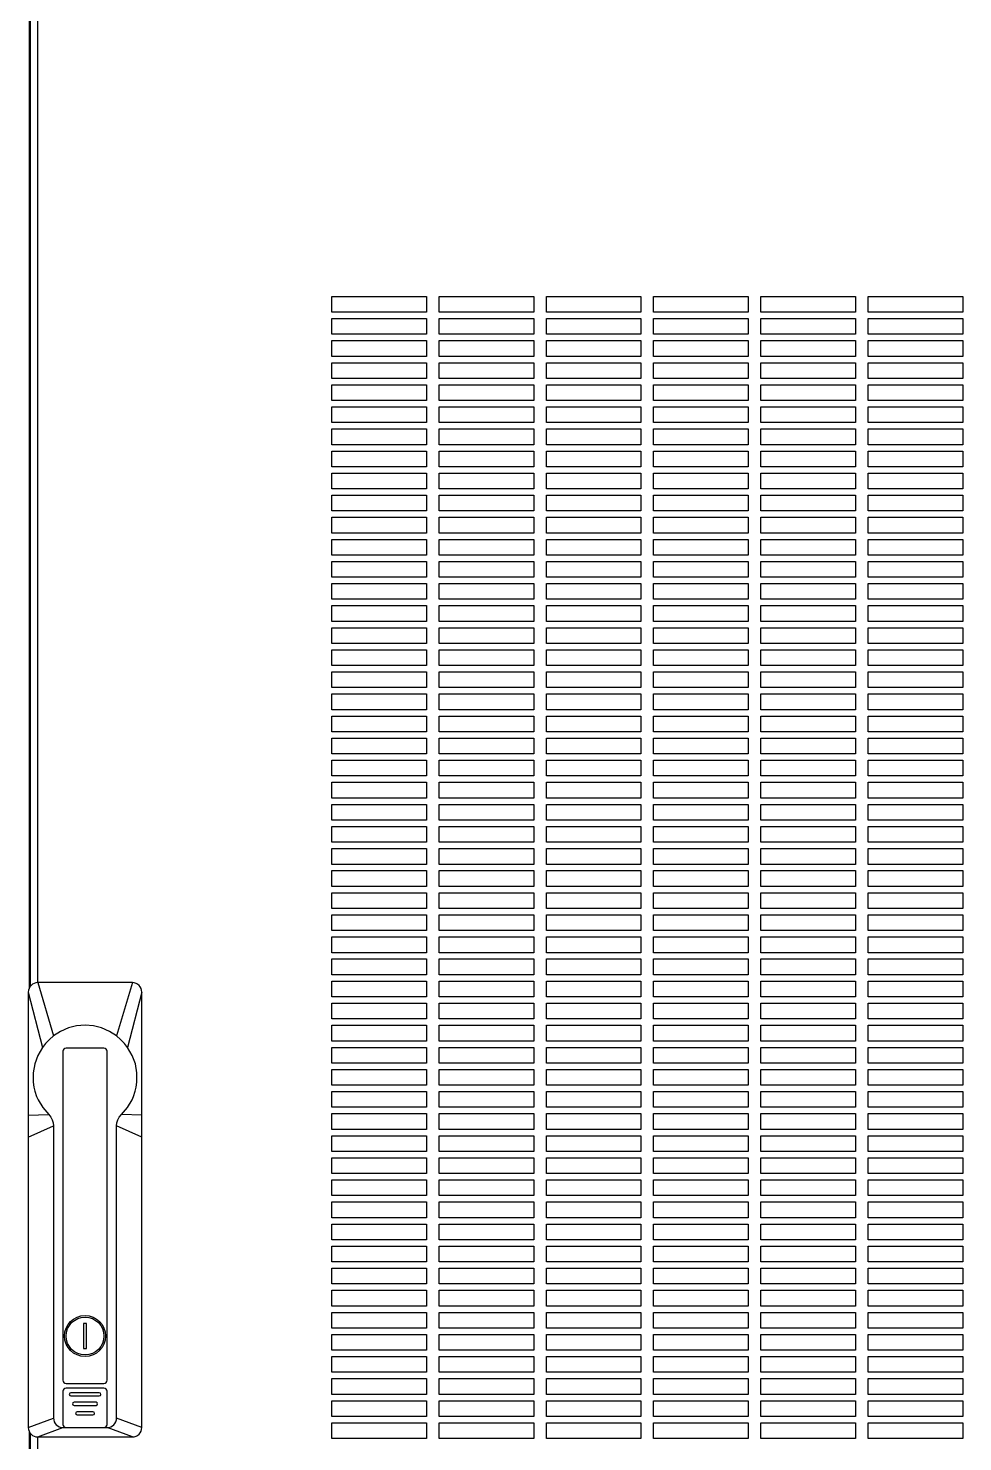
# Model space of a CAD drawing. Header units: millimetres. Extents: x -1 to 60, y -17 to 202.
# Drawn here: x -0.38 to 29.25, y 92.05 to 136.85 of the extents above; entities that cross this region are included whole.
import ezdxf

# ---------------------------------------------------------------- set-up
doc = ezdxf.new("R2010")
doc.units = ezdxf.units.MM
for name, color, linetype in [('4204-01668-MS828MB02_0', 7, 'Continuous'), ('4212-47911-DOOR-PLATE_0', 7, 'Continuous'), ('4212-94039_0', 7, 'Continuous')]:
    doc.layers.add(name, color=color, linetype=linetype)

msp = doc.modelspace()

# ---------------------------------------------------------------- linework, layer by layer
at = {"layer": '4204-01668-MS828MB02_0', "color": 7, "linetype": 'Continuous'}
for p, q in [((-0.375, 106.3), (-0.375, 92.5)), ((-0.375, 106.3), (0.075, 104.549)), ((-0.075, 106.6), (0.425, 104.912)), ((2.925, 106.6), (-0.075, 106.6)), ((2.925, 106.6), (2.425, 104.912)), ((3.225, 106.3), (2.775, 104.549)), ((3.225, 92.5), (3.225, 106.3)), ((0.725, 104.425), (0.725, 94)), ((2.025, 104.525), (0.825, 104.525)), ((2.125, 94), (2.125, 104.425)), ((-0.375, 102.4), (0.274, 102.418)), ((3.225, 102.4), (2.576, 102.418)), ((-0.375, 101.7), (0.425, 102.06)), ((0.425, 102.06), (0.425, 92.8)), ((2.425, 92.8), (2.425, 102.06)), ((3.225, 101.7), (2.425, 102.06)), ((1.375, 95.8), (1.375, 95)), ((1.475, 95.8), (1.375, 95.8)), ((1.475, 95), (1.475, 95.8)), ((1.375, 95), (1.475, 95)), ((0.725, 93.65), (0.725, 92.6)), ((0.825, 93.9), (2.025, 93.9)), ((2.025, 93.75), (0.825, 93.75)), ((2.125, 92.6), (2.125, 93.65)), ((1.875, 93.6), (0.975, 93.6)), ((0.975, 93.5), (1.875, 93.5)), ((1.775, 93.3), (1.075, 93.3)), ((1.075, 93.2), (1.775, 93.2)), ((-0.375, 92.5), (0.425, 92.8)), ((1.675, 93), (1.175, 93)), ((1.175, 92.9), (1.675, 92.9)), ((3.225, 92.5), (2.425, 92.8)), ((-0.075, 92.2), (0.725, 92.5)), ((0.725, 92.5), (2.125, 92.5)), ((2.925, 92.2), (2.125, 92.5)), ((-0.075, 92.2), (2.925, 92.2))]:
    msp.add_line(p, q, dxfattribs=at)
for points in [[(0.425, 104.912), (0.296, 104.803), (0.17, 104.671), (0.075, 104.549)], [(2.425, 104.912), (2.198, 105.057), (1.951, 105.164), (1.692, 105.228), (1.425, 105.25), (1.158, 105.228), (0.899, 105.164), (0.652, 105.057), (0.425, 104.912)], [(2.775, 104.549), (2.681, 104.67), (2.554, 104.803), (2.425, 104.912)], [(0.075, 104.549), (-0.071, 104.296), (-0.17, 104.023), (-0.219, 103.737), (-0.218, 103.447), (-0.196, 103.29)], [(3.046, 103.289), (3.068, 103.447), (3.069, 103.737), (3.02, 104.023), (2.921, 104.296), (2.775, 104.549)], [(-0.196, 103.29), (-0.166, 103.161), (-0.111, 102.996)], [(2.961, 102.996), (3.016, 103.161), (3.046, 103.289)], [(-0.111, 102.996), (-0.064, 102.889), (0.084, 102.639), (0.274, 102.418)], [(2.576, 102.418), (2.766, 102.639), (2.914, 102.889), (2.961, 102.996)], [(0.274, 102.418), (0.338, 102.342), (0.386, 102.254), (0.415, 102.159), (0.425, 102.06)], [(2.425, 102.06), (2.435, 102.159), (2.464, 102.254), (2.512, 102.342), (2.576, 102.418)]]:
    msp.add_lwpolyline(points, dxfattribs=at)
for radius in [0.65, 0.6]:
    msp.add_circle((1.425, 95.4), radius, dxfattribs=at)
for centre, radius, start, end in [((-0.075, 106.3), 0.3, 90, 180), ((2.925, 106.3), 0.3, 0, 90), ((0.825, 104.425), 0.1, 90, 180), ((2.025, 104.425), 0.1, 0, 90), ((0.825, 94), 0.1, 180, 270), ((0.825, 93.65), 0.1, 90, 180), ((2.025, 94), 0.1, 270, 0), ((2.025, 93.65), 0.1, 0, 90), ((0.975, 93.55), 0.05, 90, 270), ((1.075, 93.25), 0.05, 90, 270), ((1.775, 93.25), 0.05, 270, 90), ((1.875, 93.55), 0.05, 270, 90), ((0.725, 92.8), 0.3, 180, 270), ((1.175, 92.95), 0.05, 90, 270), ((1.675, 92.95), 0.05, 270, 90), ((2.125, 92.8), 0.3, 270, 0), ((-0.075, 92.5), 0.3, 180, 270), ((0.825, 92.6), 0.1, 180, 270), ((2.025, 92.6), 0.1, 270, 0), ((2.925, 92.5), 0.3, 270, 0)]:
    msp.add_arc(centre, radius, start, end, dxfattribs=at)
at = {"layer": '4212-47911-DOOR-PLATE_0', "color": 7, "linetype": 'Continuous'}
for p, q in [((-0.3, 106.496), (-0.3, 199.65)), ((-0.08, 199.65), (-0.08, 106.6)), ((9.25, 127.85), (9.25, 128.35)), ((9.25, 128.35), (12.25, 128.35)), ((12.25, 128.35), (12.25, 127.85)), ((12.65, 127.85), (12.65, 128.35)), ((12.65, 128.35), (15.65, 128.35)), ((15.65, 128.35), (15.65, 127.85)), ((16.05, 127.85), (16.05, 128.35)), ((16.05, 128.35), (19.05, 128.35)), ((19.05, 128.35), (19.05, 127.85)), ((19.45, 127.85), (19.45, 128.35)), ((19.45, 128.35), (22.45, 128.35)), ((22.45, 128.35), (22.45, 127.85)), ((22.85, 127.85), (22.85, 128.35)), ((22.85, 128.35), (25.85, 128.35)), ((25.85, 128.35), (25.85, 127.85)), ((26.25, 127.85), (26.25, 128.35)), ((26.25, 128.35), (29.25, 128.35)), ((29.25, 128.35), (29.25, 127.85)), ((12.25, 127.85), (9.25, 127.85)), ((15.65, 127.85), (12.65, 127.85)), ((19.05, 127.85), (16.05, 127.85)), ((22.45, 127.85), (19.45, 127.85)), ((25.85, 127.85), (22.85, 127.85)), ((29.25, 127.85), (26.25, 127.85)), ((9.25, 127.15), (9.25, 127.65)), ((9.25, 127.65), (12.25, 127.65)), ((12.25, 127.65), (12.25, 127.15)), ((12.65, 127.15), (12.65, 127.65)), ((12.65, 127.65), (15.65, 127.65)), ((15.65, 127.65), (15.65, 127.15)), ((16.05, 127.15), (16.05, 127.65)), ((16.05, 127.65), (19.05, 127.65)), ((19.05, 127.65), (19.05, 127.15)), ((19.45, 127.15), (19.45, 127.65)), ((19.45, 127.65), (22.45, 127.65)), ((22.45, 127.65), (22.45, 127.15)), ((22.85, 127.15), (22.85, 127.65)), ((22.85, 127.65), (25.85, 127.65)), ((25.85, 127.65), (25.85, 127.15)), ((26.25, 127.15), (26.25, 127.65)), ((26.25, 127.65), (29.25, 127.65)), ((29.25, 127.65), (29.25, 127.15)), ((12.25, 127.15), (9.25, 127.15)), ((9.25, 126.45), (9.25, 126.95)), ((9.25, 126.95), (12.25, 126.95)), ((12.25, 126.95), (12.25, 126.45)), ((15.65, 127.15), (12.65, 127.15)), ((12.65, 126.45), (12.65, 126.95)), ((12.65, 126.95), (15.65, 126.95)), ((15.65, 126.95), (15.65, 126.45)), ((19.05, 127.15), (16.05, 127.15)), ((16.05, 126.45), (16.05, 126.95)), ((16.05, 126.95), (19.05, 126.95)), ((19.05, 126.95), (19.05, 126.45)), ((22.45, 127.15), (19.45, 127.15)), ((19.45, 126.45), (19.45, 126.95)), ((19.45, 126.95), (22.45, 126.95)), ((22.45, 126.95), (22.45, 126.45)), ((25.85, 127.15), (22.85, 127.15)), ((22.85, 126.45), (22.85, 126.95)), ((22.85, 126.95), (25.85, 126.95)), ((25.85, 126.95), (25.85, 126.45)), ((29.25, 127.15), (26.25, 127.15)), ((26.25, 126.45), (26.25, 126.95)), ((26.25, 126.95), (29.25, 126.95)), ((29.25, 126.95), (29.25, 126.45)), ((12.25, 126.45), (9.25, 126.45)), ((15.65, 126.45), (12.65, 126.45)), ((19.05, 126.45), (16.05, 126.45)), ((22.45, 126.45), (19.45, 126.45)), ((25.85, 126.45), (22.85, 126.45)), ((29.25, 126.45), (26.25, 126.45)), ((9.25, 125.75), (9.25, 126.25)), ((9.25, 126.25), (12.25, 126.25)), ((12.25, 126.25), (12.25, 125.75)), ((12.65, 125.75), (12.65, 126.25)), ((12.65, 126.25), (15.65, 126.25)), ((15.65, 126.25), (15.65, 125.75)), ((16.05, 125.75), (16.05, 126.25)), ((16.05, 126.25), (19.05, 126.25)), ((19.05, 126.25), (19.05, 125.75)), ((19.45, 125.75), (19.45, 126.25)), ((19.45, 126.25), (22.45, 126.25)), ((22.45, 126.25), (22.45, 125.75)), ((22.85, 125.75), (22.85, 126.25)), ((22.85, 126.25), (25.85, 126.25)), ((25.85, 126.25), (25.85, 125.75)), ((26.25, 125.75), (26.25, 126.25)), ((26.25, 126.25), (29.25, 126.25)), ((29.25, 126.25), (29.25, 125.75)), ((12.25, 125.75), (9.25, 125.75)), ((9.25, 125.05), (9.25, 125.55)), ((9.25, 125.55), (12.25, 125.55)), ((12.25, 125.55), (12.25, 125.05)), ((15.65, 125.75), (12.65, 125.75)), ((12.65, 125.05), (12.65, 125.55)), ((12.65, 125.55), (15.65, 125.55)), ((15.65, 125.55), (15.65, 125.05)), ((19.05, 125.75), (16.05, 125.75)), ((16.05, 125.05), (16.05, 125.55)), ((16.05, 125.55), (19.05, 125.55)), ((19.05, 125.55), (19.05, 125.05)), ((22.45, 125.75), (19.45, 125.75)), ((19.45, 125.05), (19.45, 125.55)), ((19.45, 125.55), (22.45, 125.55)), ((22.45, 125.55), (22.45, 125.05)), ((25.85, 125.75), (22.85, 125.75)), ((22.85, 125.05), (22.85, 125.55)), ((22.85, 125.55), (25.85, 125.55)), ((25.85, 125.55), (25.85, 125.05)), ((29.25, 125.75), (26.25, 125.75)), ((26.25, 125.05), (26.25, 125.55)), ((26.25, 125.55), (29.25, 125.55)), ((29.25, 125.55), (29.25, 125.05)), ((12.25, 125.05), (9.25, 125.05)), ((15.65, 125.05), (12.65, 125.05)), ((19.05, 125.05), (16.05, 125.05)), ((22.45, 125.05), (19.45, 125.05)), ((25.85, 125.05), (22.85, 125.05)), ((29.25, 125.05), (26.25, 125.05)), ((9.25, 124.35), (9.25, 124.85)), ((9.25, 124.85), (12.25, 124.85)), ((12.25, 124.85), (12.25, 124.35)), ((12.65, 124.35), (12.65, 124.85)), ((12.65, 124.85), (15.65, 124.85)), ((15.65, 124.85), (15.65, 124.35)), ((16.05, 124.35), (16.05, 124.85)), ((16.05, 124.85), (19.05, 124.85)), ((19.05, 124.85), (19.05, 124.35)), ((19.45, 124.35), (19.45, 124.85)), ((19.45, 124.85), (22.45, 124.85)), ((22.45, 124.85), (22.45, 124.35)), ((22.85, 124.35), (22.85, 124.85)), ((22.85, 124.85), (25.85, 124.85)), ((25.85, 124.85), (25.85, 124.35)), ((26.25, 124.35), (26.25, 124.85)), ((26.25, 124.85), (29.25, 124.85)), ((29.25, 124.85), (29.25, 124.35)), ((12.25, 124.35), (9.25, 124.35)), ((9.25, 123.65), (9.25, 124.15)), ((9.25, 124.15), (12.25, 124.15)), ((12.25, 124.15), (12.25, 123.65)), ((15.65, 124.35), (12.65, 124.35)), ((12.65, 123.65), (12.65, 124.15)), ((12.65, 124.15), (15.65, 124.15)), ((15.65, 124.15), (15.65, 123.65)), ((19.05, 124.35), (16.05, 124.35)), ((16.05, 123.65), (16.05, 124.15)), ((16.05, 124.15), (19.05, 124.15)), ((19.05, 124.15), (19.05, 123.65)), ((22.45, 124.35), (19.45, 124.35)), ((19.45, 123.65), (19.45, 124.15)), ((19.45, 124.15), (22.45, 124.15)), ((22.45, 124.15), (22.45, 123.65)), ((25.85, 124.35), (22.85, 124.35)), ((22.85, 123.65), (22.85, 124.15)), ((22.85, 124.15), (25.85, 124.15)), ((25.85, 124.15), (25.85, 123.65)), ((29.25, 124.35), (26.25, 124.35)), ((26.25, 123.65), (26.25, 124.15)), ((26.25, 124.15), (29.25, 124.15)), ((29.25, 124.15), (29.25, 123.65)), ((12.25, 123.65), (9.25, 123.65)), ((15.65, 123.65), (12.65, 123.65)), ((19.05, 123.65), (16.05, 123.65)), ((22.45, 123.65), (19.45, 123.65)), ((25.85, 123.65), (22.85, 123.65)), ((29.25, 123.65), (26.25, 123.65)), ((9.25, 122.95), (9.25, 123.45)), ((9.25, 123.45), (12.25, 123.45)), ((12.25, 123.45), (12.25, 122.95)), ((12.65, 122.95), (12.65, 123.45)), ((12.65, 123.45), (15.65, 123.45)), ((15.65, 123.45), (15.65, 122.95)), ((16.05, 122.95), (16.05, 123.45)), ((16.05, 123.45), (19.05, 123.45)), ((19.05, 123.45), (19.05, 122.95)), ((19.45, 122.95), (19.45, 123.45)), ((19.45, 123.45), (22.45, 123.45)), ((22.45, 123.45), (22.45, 122.95)), ((22.85, 122.95), (22.85, 123.45)), ((22.85, 123.45), (25.85, 123.45)), ((25.85, 123.45), (25.85, 122.95)), ((26.25, 122.95), (26.25, 123.45)), ((26.25, 123.45), (29.25, 123.45)), ((29.25, 123.45), (29.25, 122.95)), ((12.25, 122.95), (9.25, 122.95)), ((9.25, 122.25), (9.25, 122.75)), ((9.25, 122.75), (12.25, 122.75)), ((12.25, 122.75), (12.25, 122.25)), ((15.65, 122.95), (12.65, 122.95)), ((12.65, 122.25), (12.65, 122.75)), ((12.65, 122.75), (15.65, 122.75)), ((15.65, 122.75), (15.65, 122.25)), ((19.05, 122.95), (16.05, 122.95)), ((16.05, 122.25), (16.05, 122.75)), ((16.05, 122.75), (19.05, 122.75)), ((19.05, 122.75), (19.05, 122.25)), ((22.45, 122.95), (19.45, 122.95)), ((19.45, 122.25), (19.45, 122.75)), ((19.45, 122.75), (22.45, 122.75)), ((22.45, 122.75), (22.45, 122.25)), ((25.85, 122.95), (22.85, 122.95)), ((22.85, 122.25), (22.85, 122.75)), ((22.85, 122.75), (25.85, 122.75)), ((25.85, 122.75), (25.85, 122.25)), ((29.25, 122.95), (26.25, 122.95)), ((26.25, 122.25), (26.25, 122.75)), ((26.25, 122.75), (29.25, 122.75)), ((29.25, 122.75), (29.25, 122.25)), ((12.25, 122.25), (9.25, 122.25)), ((9.25, 121.55), (9.25, 122.05)), ((9.25, 122.05), (12.25, 122.05)), ((12.25, 122.05), (12.25, 121.55)), ((15.65, 122.25), (12.65, 122.25)), ((12.65, 121.55), (12.65, 122.05)), ((12.65, 122.05), (15.65, 122.05)), ((15.65, 122.05), (15.65, 121.55)), ((19.05, 122.25), (16.05, 122.25)), ((16.05, 121.55), (16.05, 122.05)), ((16.05, 122.05), (19.05, 122.05)), ((19.05, 122.05), (19.05, 121.55)), ((22.45, 122.25), (19.45, 122.25)), ((19.45, 121.55), (19.45, 122.05)), ((19.45, 122.05), (22.45, 122.05)), ((22.45, 122.05), (22.45, 121.55)), ((25.85, 122.25), (22.85, 122.25)), ((22.85, 121.55), (22.85, 122.05)), ((22.85, 122.05), (25.85, 122.05)), ((25.85, 122.05), (25.85, 121.55)), ((29.25, 122.25), (26.25, 122.25)), ((26.25, 121.55), (26.25, 122.05)), ((26.25, 122.05), (29.25, 122.05)), ((29.25, 122.05), (29.25, 121.55)), ((12.25, 121.55), (9.25, 121.55)), ((15.65, 121.55), (12.65, 121.55)), ((19.05, 121.55), (16.05, 121.55)), ((22.45, 121.55), (19.45, 121.55)), ((25.85, 121.55), (22.85, 121.55)), ((29.25, 121.55), (26.25, 121.55)), ((9.25, 120.85), (9.25, 121.35)), ((9.25, 121.35), (12.25, 121.35)), ((12.25, 121.35), (12.25, 120.85)), ((12.65, 120.85), (12.65, 121.35)), ((12.65, 121.35), (15.65, 121.35)), ((15.65, 121.35), (15.65, 120.85)), ((16.05, 120.85), (16.05, 121.35)), ((16.05, 121.35), (19.05, 121.35)), ((19.05, 121.35), (19.05, 120.85)), ((19.45, 120.85), (19.45, 121.35)), ((19.45, 121.35), (22.45, 121.35)), ((22.45, 121.35), (22.45, 120.85)), ((22.85, 120.85), (22.85, 121.35)), ((22.85, 121.35), (25.85, 121.35)), ((25.85, 121.35), (25.85, 120.85)), ((26.25, 120.85), (26.25, 121.35)), ((26.25, 121.35), (29.25, 121.35)), ((29.25, 121.35), (29.25, 120.85)), ((12.25, 120.85), (9.25, 120.85)), ((9.25, 120.15), (9.25, 120.65)), ((9.25, 120.65), (12.25, 120.65)), ((12.25, 120.65), (12.25, 120.15)), ((15.65, 120.85), (12.65, 120.85)), ((12.65, 120.15), (12.65, 120.65)), ((12.65, 120.65), (15.65, 120.65)), ((15.65, 120.65), (15.65, 120.15)), ((19.05, 120.85), (16.05, 120.85)), ((16.05, 120.15), (16.05, 120.65)), ((16.05, 120.65), (19.05, 120.65)), ((19.05, 120.65), (19.05, 120.15)), ((22.45, 120.85), (19.45, 120.85)), ((19.45, 120.15), (19.45, 120.65)), ((19.45, 120.65), (22.45, 120.65)), ((22.45, 120.65), (22.45, 120.15)), ((25.85, 120.85), (22.85, 120.85)), ((22.85, 120.15), (22.85, 120.65)), ((22.85, 120.65), (25.85, 120.65)), ((25.85, 120.65), (25.85, 120.15)), ((29.25, 120.85), (26.25, 120.85)), ((26.25, 120.15), (26.25, 120.65)), ((26.25, 120.65), (29.25, 120.65)), ((29.25, 120.65), (29.25, 120.15)), ((12.25, 120.15), (9.25, 120.15)), ((15.65, 120.15), (12.65, 120.15)), ((19.05, 120.15), (16.05, 120.15)), ((22.45, 120.15), (19.45, 120.15)), ((25.85, 120.15), (22.85, 120.15)), ((29.25, 120.15), (26.25, 120.15)), ((9.25, 119.45), (9.25, 119.95)), ((9.25, 119.95), (12.25, 119.95)), ((12.25, 119.95), (12.25, 119.45)), ((12.65, 119.45), (12.65, 119.95)), ((12.65, 119.95), (15.65, 119.95)), ((15.65, 119.95), (15.65, 119.45)), ((16.05, 119.45), (16.05, 119.95)), ((16.05, 119.95), (19.05, 119.95)), ((19.05, 119.95), (19.05, 119.45)), ((19.45, 119.45), (19.45, 119.95)), ((19.45, 119.95), (22.45, 119.95)), ((22.45, 119.95), (22.45, 119.45)), ((22.85, 119.45), (22.85, 119.95)), ((22.85, 119.95), (25.85, 119.95)), ((25.85, 119.95), (25.85, 119.45)), ((26.25, 119.45), (26.25, 119.95)), ((26.25, 119.95), (29.25, 119.95)), ((29.25, 119.95), (29.25, 119.45)), ((12.25, 119.45), (9.25, 119.45)), ((9.25, 118.75), (9.25, 119.25)), ((9.25, 119.25), (12.25, 119.25)), ((12.25, 119.25), (12.25, 118.75)), ((15.65, 119.45), (12.65, 119.45)), ((12.65, 118.75), (12.65, 119.25)), ((12.65, 119.25), (15.65, 119.25)), ((15.65, 119.25), (15.65, 118.75)), ((19.05, 119.45), (16.05, 119.45)), ((16.05, 118.75), (16.05, 119.25)), ((16.05, 119.25), (19.05, 119.25)), ((19.05, 119.25), (19.05, 118.75)), ((22.45, 119.45), (19.45, 119.45)), ((19.45, 118.75), (19.45, 119.25)), ((19.45, 119.25), (22.45, 119.25)), ((22.45, 119.25), (22.45, 118.75)), ((25.85, 119.45), (22.85, 119.45)), ((22.85, 118.75), (22.85, 119.25)), ((22.85, 119.25), (25.85, 119.25)), ((25.85, 119.25), (25.85, 118.75)), ((29.25, 119.45), (26.25, 119.45)), ((26.25, 118.75), (26.25, 119.25)), ((26.25, 119.25), (29.25, 119.25)), ((29.25, 119.25), (29.25, 118.75)), ((12.25, 118.75), (9.25, 118.75)), ((15.65, 118.75), (12.65, 118.75)), ((19.05, 118.75), (16.05, 118.75)), ((22.45, 118.75), (19.45, 118.75)), ((25.85, 118.75), (22.85, 118.75)), ((29.25, 118.75), (26.25, 118.75)), ((9.25, 118.05), (9.25, 118.55)), ((9.25, 118.55), (12.25, 118.55)), ((12.25, 118.55), (12.25, 118.05)), ((12.65, 118.05), (12.65, 118.55)), ((12.65, 118.55), (15.65, 118.55)), ((15.65, 118.55), (15.65, 118.05)), ((16.05, 118.05), (16.05, 118.55)), ((16.05, 118.55), (19.05, 118.55)), ((19.05, 118.55), (19.05, 118.05)), ((19.45, 118.05), (19.45, 118.55)), ((19.45, 118.55), (22.45, 118.55)), ((22.45, 118.55), (22.45, 118.05)), ((22.85, 118.05), (22.85, 118.55)), ((22.85, 118.55), (25.85, 118.55)), ((25.85, 118.55), (25.85, 118.05)), ((26.25, 118.05), (26.25, 118.55)), ((26.25, 118.55), (29.25, 118.55)), ((29.25, 118.55), (29.25, 118.05)), ((12.25, 118.05), (9.25, 118.05)), ((9.25, 117.35), (9.25, 117.85)), ((9.25, 117.85), (12.25, 117.85)), ((12.25, 117.85), (12.25, 117.35)), ((15.65, 118.05), (12.65, 118.05)), ((12.65, 117.35), (12.65, 117.85)), ((12.65, 117.85), (15.65, 117.85)), ((15.65, 117.85), (15.65, 117.35)), ((19.05, 118.05), (16.05, 118.05)), ((16.05, 117.35), (16.05, 117.85)), ((16.05, 117.85), (19.05, 117.85)), ((19.05, 117.85), (19.05, 117.35)), ((22.45, 118.05), (19.45, 118.05)), ((19.45, 117.35), (19.45, 117.85)), ((19.45, 117.85), (22.45, 117.85)), ((22.45, 117.85), (22.45, 117.35)), ((25.85, 118.05), (22.85, 118.05)), ((22.85, 117.35), (22.85, 117.85)), ((22.85, 117.85), (25.85, 117.85)), ((25.85, 117.85), (25.85, 117.35)), ((29.25, 118.05), (26.25, 118.05)), ((26.25, 117.35), (26.25, 117.85)), ((26.25, 117.85), (29.25, 117.85)), ((29.25, 117.85), (29.25, 117.35)), ((12.25, 117.35), (9.25, 117.35)), ((9.25, 116.65), (9.25, 117.15)), ((9.25, 117.15), (12.25, 117.15)), ((12.25, 117.15), (12.25, 116.65)), ((15.65, 117.35), (12.65, 117.35)), ((12.65, 116.65), (12.65, 117.15)), ((12.65, 117.15), (15.65, 117.15)), ((15.65, 117.15), (15.65, 116.65)), ((19.05, 117.35), (16.05, 117.35)), ((16.05, 116.65), (16.05, 117.15)), ((16.05, 117.15), (19.05, 117.15)), ((19.05, 117.15), (19.05, 116.65)), ((22.45, 117.35), (19.45, 117.35)), ((19.45, 116.65), (19.45, 117.15)), ((19.45, 117.15), (22.45, 117.15)), ((22.45, 117.15), (22.45, 116.65)), ((25.85, 117.35), (22.85, 117.35)), ((22.85, 116.65), (22.85, 117.15)), ((22.85, 117.15), (25.85, 117.15)), ((25.85, 117.15), (25.85, 116.65)), ((29.25, 117.35), (26.25, 117.35)), ((26.25, 116.65), (26.25, 117.15)), ((26.25, 117.15), (29.25, 117.15)), ((29.25, 117.15), (29.25, 116.65)), ((12.25, 116.65), (9.25, 116.65)), ((15.65, 116.65), (12.65, 116.65)), ((19.05, 116.65), (16.05, 116.65)), ((22.45, 116.65), (19.45, 116.65)), ((25.85, 116.65), (22.85, 116.65)), ((29.25, 116.65), (26.25, 116.65)), ((9.25, 115.95), (9.25, 116.45)), ((9.25, 116.45), (12.25, 116.45)), ((12.25, 116.45), (12.25, 115.95)), ((12.65, 115.95), (12.65, 116.45)), ((12.65, 116.45), (15.65, 116.45)), ((15.65, 116.45), (15.65, 115.95)), ((16.05, 115.95), (16.05, 116.45)), ((16.05, 116.45), (19.05, 116.45)), ((19.05, 116.45), (19.05, 115.95)), ((19.45, 115.95), (19.45, 116.45)), ((19.45, 116.45), (22.45, 116.45)), ((22.45, 116.45), (22.45, 115.95)), ((22.85, 115.95), (22.85, 116.45)), ((22.85, 116.45), (25.85, 116.45)), ((25.85, 116.45), (25.85, 115.95)), ((26.25, 115.95), (26.25, 116.45)), ((26.25, 116.45), (29.25, 116.45)), ((29.25, 116.45), (29.25, 115.95)), ((12.25, 115.95), (9.25, 115.95)), ((9.25, 115.25), (9.25, 115.75)), ((9.25, 115.75), (12.25, 115.75)), ((12.25, 115.75), (12.25, 115.25)), ((15.65, 115.95), (12.65, 115.95)), ((12.65, 115.25), (12.65, 115.75)), ((12.65, 115.75), (15.65, 115.75)), ((15.65, 115.75), (15.65, 115.25)), ((19.05, 115.95), (16.05, 115.95)), ((16.05, 115.25), (16.05, 115.75)), ((16.05, 115.75), (19.05, 115.75)), ((19.05, 115.75), (19.05, 115.25)), ((22.45, 115.95), (19.45, 115.95)), ((19.45, 115.25), (19.45, 115.75)), ((19.45, 115.75), (22.45, 115.75)), ((22.45, 115.75), (22.45, 115.25)), ((25.85, 115.95), (22.85, 115.95)), ((22.85, 115.25), (22.85, 115.75)), ((22.85, 115.75), (25.85, 115.75)), ((25.85, 115.75), (25.85, 115.25)), ((29.25, 115.95), (26.25, 115.95)), ((26.25, 115.25), (26.25, 115.75)), ((26.25, 115.75), (29.25, 115.75)), ((29.25, 115.75), (29.25, 115.25)), ((12.25, 115.25), (9.25, 115.25)), ((15.65, 115.25), (12.65, 115.25)), ((19.05, 115.25), (16.05, 115.25)), ((22.45, 115.25), (19.45, 115.25)), ((25.85, 115.25), (22.85, 115.25)), ((29.25, 115.25), (26.25, 115.25)), ((9.25, 114.55), (9.25, 115.05)), ((9.25, 115.05), (12.25, 115.05)), ((12.25, 115.05), (12.25, 114.55)), ((12.65, 114.55), (12.65, 115.05)), ((12.65, 115.05), (15.65, 115.05)), ((15.65, 115.05), (15.65, 114.55)), ((16.05, 114.55), (16.05, 115.05)), ((16.05, 115.05), (19.05, 115.05)), ((19.05, 115.05), (19.05, 114.55)), ((19.45, 114.55), (19.45, 115.05)), ((19.45, 115.05), (22.45, 115.05)), ((22.45, 115.05), (22.45, 114.55)), ((22.85, 114.55), (22.85, 115.05)), ((22.85, 115.05), (25.85, 115.05)), ((25.85, 115.05), (25.85, 114.55)), ((26.25, 114.55), (26.25, 115.05)), ((26.25, 115.05), (29.25, 115.05)), ((29.25, 115.05), (29.25, 114.55)), ((12.25, 114.55), (9.25, 114.55)), ((9.25, 113.85), (9.25, 114.35)), ((9.25, 114.35), (12.25, 114.35)), ((12.25, 114.35), (12.25, 113.85)), ((15.65, 114.55), (12.65, 114.55)), ((12.65, 113.85), (12.65, 114.35)), ((12.65, 114.35), (15.65, 114.35)), ((15.65, 114.35), (15.65, 113.85)), ((19.05, 114.55), (16.05, 114.55)), ((16.05, 113.85), (16.05, 114.35)), ((16.05, 114.35), (19.05, 114.35)), ((19.05, 114.35), (19.05, 113.85)), ((22.45, 114.55), (19.45, 114.55)), ((19.45, 113.85), (19.45, 114.35)), ((19.45, 114.35), (22.45, 114.35)), ((22.45, 114.35), (22.45, 113.85)), ((25.85, 114.55), (22.85, 114.55)), ((22.85, 113.85), (22.85, 114.35)), ((22.85, 114.35), (25.85, 114.35)), ((25.85, 114.35), (25.85, 113.85)), ((29.25, 114.55), (26.25, 114.55)), ((26.25, 113.85), (26.25, 114.35)), ((26.25, 114.35), (29.25, 114.35)), ((29.25, 114.35), (29.25, 113.85)), ((12.25, 113.85), (9.25, 113.85)), ((15.65, 113.85), (12.65, 113.85)), ((19.05, 113.85), (16.05, 113.85)), ((22.45, 113.85), (19.45, 113.85)), ((25.85, 113.85), (22.85, 113.85)), ((29.25, 113.85), (26.25, 113.85)), ((9.25, 113.15), (9.25, 113.65)), ((9.25, 113.65), (12.25, 113.65)), ((12.25, 113.65), (12.25, 113.15)), ((12.65, 113.15), (12.65, 113.65)), ((12.65, 113.65), (15.65, 113.65)), ((15.65, 113.65), (15.65, 113.15)), ((16.05, 113.15), (16.05, 113.65)), ((16.05, 113.65), (19.05, 113.65)), ((19.05, 113.65), (19.05, 113.15)), ((19.45, 113.15), (19.45, 113.65)), ((19.45, 113.65), (22.45, 113.65)), ((22.45, 113.65), (22.45, 113.15)), ((22.85, 113.15), (22.85, 113.65)), ((22.85, 113.65), (25.85, 113.65)), ((25.85, 113.65), (25.85, 113.15)), ((26.25, 113.15), (26.25, 113.65)), ((26.25, 113.65), (29.25, 113.65)), ((29.25, 113.65), (29.25, 113.15)), ((12.25, 113.15), (9.25, 113.15)), ((9.25, 112.45), (9.25, 112.95)), ((9.25, 112.95), (12.25, 112.95)), ((12.25, 112.95), (12.25, 112.45)), ((15.65, 113.15), (12.65, 113.15)), ((12.65, 112.45), (12.65, 112.95)), ((12.65, 112.95), (15.65, 112.95)), ((15.65, 112.95), (15.65, 112.45)), ((19.05, 113.15), (16.05, 113.15)), ((16.05, 112.45), (16.05, 112.95)), ((16.05, 112.95), (19.05, 112.95)), ((19.05, 112.95), (19.05, 112.45)), ((22.45, 113.15), (19.45, 113.15)), ((19.45, 112.45), (19.45, 112.95)), ((19.45, 112.95), (22.45, 112.95)), ((22.45, 112.95), (22.45, 112.45)), ((25.85, 113.15), (22.85, 113.15)), ((22.85, 112.45), (22.85, 112.95)), ((22.85, 112.95), (25.85, 112.95)), ((25.85, 112.95), (25.85, 112.45)), ((29.25, 113.15), (26.25, 113.15)), ((26.25, 112.45), (26.25, 112.95)), ((26.25, 112.95), (29.25, 112.95)), ((29.25, 112.95), (29.25, 112.45)), ((12.25, 112.45), (9.25, 112.45)), ((15.65, 112.45), (12.65, 112.45)), ((19.05, 112.45), (16.05, 112.45)), ((22.45, 112.45), (19.45, 112.45)), ((25.85, 112.45), (22.85, 112.45)), ((29.25, 112.45), (26.25, 112.45)), ((9.25, 111.75), (9.25, 112.25)), ((9.25, 112.25), (12.25, 112.25)), ((12.25, 112.25), (12.25, 111.75)), ((12.65, 111.75), (12.65, 112.25)), ((12.65, 112.25), (15.65, 112.25)), ((15.65, 112.25), (15.65, 111.75)), ((16.05, 111.75), (16.05, 112.25)), ((16.05, 112.25), (19.05, 112.25)), ((19.05, 112.25), (19.05, 111.75)), ((19.45, 111.75), (19.45, 112.25)), ((19.45, 112.25), (22.45, 112.25)), ((22.45, 112.25), (22.45, 111.75)), ((22.85, 111.75), (22.85, 112.25)), ((22.85, 112.25), (25.85, 112.25)), ((25.85, 112.25), (25.85, 111.75)), ((26.25, 111.75), (26.25, 112.25)), ((26.25, 112.25), (29.25, 112.25)), ((29.25, 112.25), (29.25, 111.75)), ((12.25, 111.75), (9.25, 111.75)), ((9.25, 111.05), (9.25, 111.55)), ((9.25, 111.55), (12.25, 111.55)), ((12.25, 111.55), (12.25, 111.05)), ((15.65, 111.75), (12.65, 111.75)), ((12.65, 111.05), (12.65, 111.55)), ((12.65, 111.55), (15.65, 111.55)), ((15.65, 111.55), (15.65, 111.05)), ((19.05, 111.75), (16.05, 111.75)), ((16.05, 111.05), (16.05, 111.55)), ((16.05, 111.55), (19.05, 111.55)), ((19.05, 111.55), (19.05, 111.05)), ((22.45, 111.75), (19.45, 111.75)), ((19.45, 111.05), (19.45, 111.55)), ((19.45, 111.55), (22.45, 111.55)), ((22.45, 111.55), (22.45, 111.05)), ((25.85, 111.75), (22.85, 111.75)), ((22.85, 111.05), (22.85, 111.55)), ((22.85, 111.55), (25.85, 111.55)), ((25.85, 111.55), (25.85, 111.05)), ((29.25, 111.75), (26.25, 111.75)), ((26.25, 111.05), (26.25, 111.55)), ((26.25, 111.55), (29.25, 111.55)), ((29.25, 111.55), (29.25, 111.05)), ((12.25, 111.05), (9.25, 111.05)), ((9.25, 110.35), (9.25, 110.85)), ((9.25, 110.85), (12.25, 110.85)), ((12.25, 110.85), (12.25, 110.35)), ((15.65, 111.05), (12.65, 111.05)), ((12.65, 110.35), (12.65, 110.85)), ((12.65, 110.85), (15.65, 110.85)), ((15.65, 110.85), (15.65, 110.35)), ((19.05, 111.05), (16.05, 111.05)), ((16.05, 110.35), (16.05, 110.85)), ((16.05, 110.85), (19.05, 110.85)), ((19.05, 110.85), (19.05, 110.35)), ((22.45, 111.05), (19.45, 111.05)), ((19.45, 110.35), (19.45, 110.85)), ((19.45, 110.85), (22.45, 110.85)), ((22.45, 110.85), (22.45, 110.35)), ((25.85, 111.05), (22.85, 111.05)), ((22.85, 110.35), (22.85, 110.85)), ((22.85, 110.85), (25.85, 110.85)), ((25.85, 110.85), (25.85, 110.35)), ((29.25, 111.05), (26.25, 111.05)), ((26.25, 110.35), (26.25, 110.85)), ((26.25, 110.85), (29.25, 110.85)), ((29.25, 110.85), (29.25, 110.35)), ((12.25, 110.35), (9.25, 110.35)), ((15.65, 110.35), (12.65, 110.35)), ((19.05, 110.35), (16.05, 110.35)), ((22.45, 110.35), (19.45, 110.35)), ((25.85, 110.35), (22.85, 110.35)), ((29.25, 110.35), (26.25, 110.35)), ((9.25, 109.65), (9.25, 110.15)), ((9.25, 110.15), (12.25, 110.15)), ((12.25, 110.15), (12.25, 109.65)), ((12.65, 109.65), (12.65, 110.15)), ((12.65, 110.15), (15.65, 110.15)), ((15.65, 110.15), (15.65, 109.65)), ((16.05, 109.65), (16.05, 110.15)), ((16.05, 110.15), (19.05, 110.15)), ((19.05, 110.15), (19.05, 109.65)), ((19.45, 109.65), (19.45, 110.15)), ((19.45, 110.15), (22.45, 110.15)), ((22.45, 110.15), (22.45, 109.65)), ((22.85, 109.65), (22.85, 110.15)), ((22.85, 110.15), (25.85, 110.15)), ((25.85, 110.15), (25.85, 109.65)), ((26.25, 109.65), (26.25, 110.15)), ((26.25, 110.15), (29.25, 110.15)), ((29.25, 110.15), (29.25, 109.65)), ((12.25, 109.65), (9.25, 109.65)), ((9.25, 108.95), (9.25, 109.45)), ((9.25, 109.45), (12.25, 109.45)), ((12.25, 109.45), (12.25, 108.95)), ((15.65, 109.65), (12.65, 109.65)), ((12.65, 108.95), (12.65, 109.45)), ((12.65, 109.45), (15.65, 109.45)), ((15.65, 109.45), (15.65, 108.95)), ((19.05, 109.65), (16.05, 109.65)), ((16.05, 108.95), (16.05, 109.45)), ((16.05, 109.45), (19.05, 109.45)), ((19.05, 109.45), (19.05, 108.95)), ((22.45, 109.65), (19.45, 109.65)), ((19.45, 108.95), (19.45, 109.45)), ((19.45, 109.45), (22.45, 109.45)), ((22.45, 109.45), (22.45, 108.95)), ((25.85, 109.65), (22.85, 109.65)), ((22.85, 108.95), (22.85, 109.45)), ((22.85, 109.45), (25.85, 109.45)), ((25.85, 109.45), (25.85, 108.95)), ((29.25, 109.65), (26.25, 109.65)), ((26.25, 108.95), (26.25, 109.45)), ((26.25, 109.45), (29.25, 109.45)), ((29.25, 109.45), (29.25, 108.95)), ((12.25, 108.95), (9.25, 108.95)), ((15.65, 108.95), (12.65, 108.95)), ((19.05, 108.95), (16.05, 108.95)), ((22.45, 108.95), (19.45, 108.95)), ((25.85, 108.95), (22.85, 108.95)), ((29.25, 108.95), (26.25, 108.95)), ((9.25, 108.25), (9.25, 108.75)), ((9.25, 108.75), (12.25, 108.75)), ((12.25, 108.75), (12.25, 108.25)), ((12.65, 108.25), (12.65, 108.75)), ((12.65, 108.75), (15.65, 108.75)), ((15.65, 108.75), (15.65, 108.25)), ((16.05, 108.25), (16.05, 108.75)), ((16.05, 108.75), (19.05, 108.75)), ((19.05, 108.75), (19.05, 108.25)), ((19.45, 108.25), (19.45, 108.75)), ((19.45, 108.75), (22.45, 108.75)), ((22.45, 108.75), (22.45, 108.25)), ((22.85, 108.25), (22.85, 108.75)), ((22.85, 108.75), (25.85, 108.75)), ((25.85, 108.75), (25.85, 108.25)), ((26.25, 108.25), (26.25, 108.75)), ((26.25, 108.75), (29.25, 108.75)), ((29.25, 108.75), (29.25, 108.25)), ((12.25, 108.25), (9.25, 108.25)), ((9.25, 107.55), (9.25, 108.05)), ((9.25, 108.05), (12.25, 108.05)), ((12.25, 108.05), (12.25, 107.55)), ((15.65, 108.25), (12.65, 108.25)), ((12.65, 107.55), (12.65, 108.05)), ((12.65, 108.05), (15.65, 108.05)), ((15.65, 108.05), (15.65, 107.55)), ((19.05, 108.25), (16.05, 108.25)), ((16.05, 107.55), (16.05, 108.05)), ((16.05, 108.05), (19.05, 108.05)), ((19.05, 108.05), (19.05, 107.55)), ((22.45, 108.25), (19.45, 108.25)), ((19.45, 107.55), (19.45, 108.05)), ((19.45, 108.05), (22.45, 108.05)), ((22.45, 108.05), (22.45, 107.55)), ((25.85, 108.25), (22.85, 108.25)), ((22.85, 107.55), (22.85, 108.05)), ((22.85, 108.05), (25.85, 108.05)), ((25.85, 108.05), (25.85, 107.55)), ((29.25, 108.25), (26.25, 108.25)), ((26.25, 107.55), (26.25, 108.05)), ((26.25, 108.05), (29.25, 108.05)), ((29.25, 108.05), (29.25, 107.55)), ((12.25, 107.55), (9.25, 107.55)), ((15.65, 107.55), (12.65, 107.55)), ((19.05, 107.55), (16.05, 107.55)), ((22.45, 107.55), (19.45, 107.55)), ((25.85, 107.55), (22.85, 107.55)), ((29.25, 107.55), (26.25, 107.55)), ((9.25, 106.85), (9.25, 107.35)), ((9.25, 107.35), (12.25, 107.35)), ((12.25, 107.35), (12.25, 106.85)), ((12.65, 106.85), (12.65, 107.35)), ((12.65, 107.35), (15.65, 107.35)), ((15.65, 107.35), (15.65, 106.85)), ((16.05, 106.85), (16.05, 107.35)), ((16.05, 107.35), (19.05, 107.35)), ((19.05, 107.35), (19.05, 106.85)), ((19.45, 106.85), (19.45, 107.35)), ((19.45, 107.35), (22.45, 107.35)), ((22.45, 107.35), (22.45, 106.85)), ((22.85, 106.85), (22.85, 107.35)), ((22.85, 107.35), (25.85, 107.35)), ((25.85, 107.35), (25.85, 106.85)), ((26.25, 106.85), (26.25, 107.35)), ((26.25, 107.35), (29.25, 107.35)), ((29.25, 107.35), (29.25, 106.85)), ((12.25, 106.85), (9.25, 106.85)), ((9.25, 106.15), (9.25, 106.65)), ((9.25, 106.65), (12.25, 106.65)), ((12.25, 106.65), (12.25, 106.15)), ((15.65, 106.85), (12.65, 106.85)), ((12.65, 106.15), (12.65, 106.65)), ((12.65, 106.65), (15.65, 106.65)), ((15.65, 106.65), (15.65, 106.15)), ((19.05, 106.85), (16.05, 106.85)), ((16.05, 106.15), (16.05, 106.65)), ((16.05, 106.65), (19.05, 106.65)), ((19.05, 106.65), (19.05, 106.15)), ((22.45, 106.85), (19.45, 106.85)), ((19.45, 106.15), (19.45, 106.65)), ((19.45, 106.65), (22.45, 106.65)), ((22.45, 106.65), (22.45, 106.15)), ((25.85, 106.85), (22.85, 106.85)), ((22.85, 106.15), (22.85, 106.65)), ((22.85, 106.65), (25.85, 106.65)), ((25.85, 106.65), (25.85, 106.15)), ((29.25, 106.85), (26.25, 106.85)), ((26.25, 106.15), (26.25, 106.65)), ((26.25, 106.65), (29.25, 106.65)), ((29.25, 106.65), (29.25, 106.15)), ((12.25, 106.15), (9.25, 106.15)), ((9.25, 105.45), (9.25, 105.95)), ((9.25, 105.95), (12.25, 105.95)), ((12.25, 105.95), (12.25, 105.45)), ((15.65, 106.15), (12.65, 106.15)), ((12.65, 105.45), (12.65, 105.95)), ((12.65, 105.95), (15.65, 105.95)), ((15.65, 105.95), (15.65, 105.45)), ((19.05, 106.15), (16.05, 106.15)), ((16.05, 105.45), (16.05, 105.95)), ((16.05, 105.95), (19.05, 105.95)), ((19.05, 105.95), (19.05, 105.45)), ((22.45, 106.15), (19.45, 106.15)), ((19.45, 105.45), (19.45, 105.95)), ((19.45, 105.95), (22.45, 105.95)), ((22.45, 105.95), (22.45, 105.45)), ((25.85, 106.15), (22.85, 106.15)), ((22.85, 105.45), (22.85, 105.95)), ((22.85, 105.95), (25.85, 105.95)), ((25.85, 105.95), (25.85, 105.45)), ((29.25, 106.15), (26.25, 106.15)), ((26.25, 105.45), (26.25, 105.95)), ((26.25, 105.95), (29.25, 105.95)), ((29.25, 105.95), (29.25, 105.45)), ((12.25, 105.45), (9.25, 105.45)), ((15.65, 105.45), (12.65, 105.45)), ((19.05, 105.45), (16.05, 105.45)), ((22.45, 105.45), (19.45, 105.45)), ((25.85, 105.45), (22.85, 105.45)), ((29.25, 105.45), (26.25, 105.45)), ((9.25, 104.75), (9.25, 105.25)), ((9.25, 105.25), (12.25, 105.25)), ((12.25, 105.25), (12.25, 104.75)), ((12.65, 104.75), (12.65, 105.25)), ((12.65, 105.25), (15.65, 105.25)), ((15.65, 105.25), (15.65, 104.75)), ((16.05, 104.75), (16.05, 105.25)), ((16.05, 105.25), (19.05, 105.25)), ((19.05, 105.25), (19.05, 104.75)), ((19.45, 104.75), (19.45, 105.25)), ((19.45, 105.25), (22.45, 105.25)), ((22.45, 105.25), (22.45, 104.75)), ((22.85, 104.75), (22.85, 105.25)), ((22.85, 105.25), (25.85, 105.25)), ((25.85, 105.25), (25.85, 104.75)), ((26.25, 104.75), (26.25, 105.25)), ((26.25, 105.25), (29.25, 105.25)), ((29.25, 105.25), (29.25, 104.75)), ((12.25, 104.75), (9.25, 104.75)), ((9.25, 104.05), (9.25, 104.55)), ((9.25, 104.55), (12.25, 104.55)), ((12.25, 104.55), (12.25, 104.05)), ((15.65, 104.75), (12.65, 104.75)), ((12.65, 104.05), (12.65, 104.55)), ((12.65, 104.55), (15.65, 104.55)), ((15.65, 104.55), (15.65, 104.05)), ((19.05, 104.75), (16.05, 104.75)), ((16.05, 104.05), (16.05, 104.55)), ((16.05, 104.55), (19.05, 104.55)), ((19.05, 104.55), (19.05, 104.05)), ((22.45, 104.75), (19.45, 104.75)), ((19.45, 104.05), (19.45, 104.55)), ((19.45, 104.55), (22.45, 104.55)), ((22.45, 104.55), (22.45, 104.05)), ((25.85, 104.75), (22.85, 104.75)), ((22.85, 104.05), (22.85, 104.55)), ((22.85, 104.55), (25.85, 104.55)), ((25.85, 104.55), (25.85, 104.05)), ((29.25, 104.75), (26.25, 104.75)), ((26.25, 104.05), (26.25, 104.55)), ((26.25, 104.55), (29.25, 104.55)), ((29.25, 104.55), (29.25, 104.05)), ((12.25, 104.05), (9.25, 104.05)), ((15.65, 104.05), (12.65, 104.05)), ((19.05, 104.05), (16.05, 104.05)), ((22.45, 104.05), (19.45, 104.05)), ((25.85, 104.05), (22.85, 104.05)), ((29.25, 104.05), (26.25, 104.05)), ((9.25, 103.35), (9.25, 103.85)), ((9.25, 103.85), (12.25, 103.85)), ((12.25, 103.85), (12.25, 103.35)), ((12.65, 103.35), (12.65, 103.85)), ((12.65, 103.85), (15.65, 103.85)), ((15.65, 103.85), (15.65, 103.35)), ((16.05, 103.35), (16.05, 103.85)), ((16.05, 103.85), (19.05, 103.85)), ((19.05, 103.85), (19.05, 103.35)), ((19.45, 103.35), (19.45, 103.85)), ((19.45, 103.85), (22.45, 103.85)), ((22.45, 103.85), (22.45, 103.35)), ((22.85, 103.35), (22.85, 103.85)), ((22.85, 103.85), (25.85, 103.85)), ((25.85, 103.85), (25.85, 103.35)), ((26.25, 103.35), (26.25, 103.85)), ((26.25, 103.85), (29.25, 103.85)), ((29.25, 103.85), (29.25, 103.35)), ((12.25, 103.35), (9.25, 103.35)), ((9.25, 102.65), (9.25, 103.15)), ((9.25, 103.15), (12.25, 103.15)), ((12.25, 103.15), (12.25, 102.65)), ((15.65, 103.35), (12.65, 103.35)), ((12.65, 102.65), (12.65, 103.15)), ((12.65, 103.15), (15.65, 103.15)), ((15.65, 103.15), (15.65, 102.65)), ((19.05, 103.35), (16.05, 103.35)), ((16.05, 102.65), (16.05, 103.15)), ((16.05, 103.15), (19.05, 103.15)), ((19.05, 103.15), (19.05, 102.65)), ((22.45, 103.35), (19.45, 103.35)), ((19.45, 102.65), (19.45, 103.15)), ((19.45, 103.15), (22.45, 103.15)), ((22.45, 103.15), (22.45, 102.65)), ((25.85, 103.35), (22.85, 103.35)), ((22.85, 102.65), (22.85, 103.15)), ((22.85, 103.15), (25.85, 103.15)), ((25.85, 103.15), (25.85, 102.65)), ((29.25, 103.35), (26.25, 103.35)), ((26.25, 102.65), (26.25, 103.15)), ((26.25, 103.15), (29.25, 103.15)), ((29.25, 103.15), (29.25, 102.65)), ((12.25, 102.65), (9.25, 102.65)), ((15.65, 102.65), (12.65, 102.65)), ((19.05, 102.65), (16.05, 102.65)), ((22.45, 102.65), (19.45, 102.65)), ((25.85, 102.65), (22.85, 102.65)), ((29.25, 102.65), (26.25, 102.65)), ((9.25, 101.95), (9.25, 102.45)), ((9.25, 102.45), (12.25, 102.45)), ((12.25, 102.45), (12.25, 101.95)), ((12.65, 101.95), (12.65, 102.45)), ((12.65, 102.45), (15.65, 102.45)), ((15.65, 102.45), (15.65, 101.95)), ((16.05, 101.95), (16.05, 102.45)), ((16.05, 102.45), (19.05, 102.45)), ((19.05, 102.45), (19.05, 101.95)), ((19.45, 101.95), (19.45, 102.45)), ((19.45, 102.45), (22.45, 102.45)), ((22.45, 102.45), (22.45, 101.95)), ((22.85, 101.95), (22.85, 102.45)), ((22.85, 102.45), (25.85, 102.45)), ((25.85, 102.45), (25.85, 101.95)), ((26.25, 101.95), (26.25, 102.45)), ((26.25, 102.45), (29.25, 102.45)), ((29.25, 102.45), (29.25, 101.95)), ((12.25, 101.95), (9.25, 101.95)), ((9.25, 101.25), (9.25, 101.75)), ((9.25, 101.75), (12.25, 101.75)), ((12.25, 101.75), (12.25, 101.25)), ((15.65, 101.95), (12.65, 101.95)), ((12.65, 101.25), (12.65, 101.75)), ((12.65, 101.75), (15.65, 101.75)), ((15.65, 101.75), (15.65, 101.25)), ((19.05, 101.95), (16.05, 101.95)), ((16.05, 101.25), (16.05, 101.75)), ((16.05, 101.75), (19.05, 101.75)), ((19.05, 101.75), (19.05, 101.25)), ((22.45, 101.95), (19.45, 101.95)), ((19.45, 101.25), (19.45, 101.75)), ((19.45, 101.75), (22.45, 101.75)), ((22.45, 101.75), (22.45, 101.25)), ((25.85, 101.95), (22.85, 101.95)), ((22.85, 101.25), (22.85, 101.75)), ((22.85, 101.75), (25.85, 101.75)), ((25.85, 101.75), (25.85, 101.25)), ((29.25, 101.95), (26.25, 101.95)), ((26.25, 101.25), (26.25, 101.75)), ((26.25, 101.75), (29.25, 101.75)), ((29.25, 101.75), (29.25, 101.25)), ((12.25, 101.25), (9.25, 101.25)), ((15.65, 101.25), (12.65, 101.25)), ((19.05, 101.25), (16.05, 101.25)), ((22.45, 101.25), (19.45, 101.25)), ((25.85, 101.25), (22.85, 101.25)), ((29.25, 101.25), (26.25, 101.25)), ((9.25, 100.55), (9.25, 101.05)), ((9.25, 101.05), (12.25, 101.05)), ((12.25, 101.05), (12.25, 100.55)), ((12.65, 100.55), (12.65, 101.05)), ((12.65, 101.05), (15.65, 101.05)), ((15.65, 101.05), (15.65, 100.55)), ((16.05, 100.55), (16.05, 101.05)), ((16.05, 101.05), (19.05, 101.05)), ((19.05, 101.05), (19.05, 100.55)), ((19.45, 100.55), (19.45, 101.05)), ((19.45, 101.05), (22.45, 101.05)), ((22.45, 101.05), (22.45, 100.55)), ((22.85, 100.55), (22.85, 101.05)), ((22.85, 101.05), (25.85, 101.05)), ((25.85, 101.05), (25.85, 100.55)), ((26.25, 100.55), (26.25, 101.05)), ((26.25, 101.05), (29.25, 101.05)), ((29.25, 101.05), (29.25, 100.55)), ((12.25, 100.55), (9.25, 100.55)), ((9.25, 99.85), (9.25, 100.35)), ((9.25, 100.35), (12.25, 100.35)), ((12.25, 100.35), (12.25, 99.85)), ((15.65, 100.55), (12.65, 100.55)), ((12.65, 99.85), (12.65, 100.35)), ((12.65, 100.35), (15.65, 100.35)), ((15.65, 100.35), (15.65, 99.85)), ((19.05, 100.55), (16.05, 100.55)), ((16.05, 99.85), (16.05, 100.35)), ((16.05, 100.35), (19.05, 100.35)), ((19.05, 100.35), (19.05, 99.85)), ((22.45, 100.55), (19.45, 100.55)), ((19.45, 99.85), (19.45, 100.35)), ((19.45, 100.35), (22.45, 100.35)), ((22.45, 100.35), (22.45, 99.85)), ((25.85, 100.55), (22.85, 100.55)), ((22.85, 99.85), (22.85, 100.35)), ((22.85, 100.35), (25.85, 100.35)), ((25.85, 100.35), (25.85, 99.85)), ((29.25, 100.55), (26.25, 100.55)), ((26.25, 99.85), (26.25, 100.35)), ((26.25, 100.35), (29.25, 100.35)), ((29.25, 100.35), (29.25, 99.85)), ((12.25, 99.85), (9.25, 99.85)), ((9.25, 99.15), (9.25, 99.65)), ((9.25, 99.65), (12.25, 99.65)), ((12.25, 99.65), (12.25, 99.15)), ((15.65, 99.85), (12.65, 99.85)), ((12.65, 99.15), (12.65, 99.65)), ((12.65, 99.65), (15.65, 99.65)), ((15.65, 99.65), (15.65, 99.15)), ((19.05, 99.85), (16.05, 99.85)), ((16.05, 99.15), (16.05, 99.65)), ((16.05, 99.65), (19.05, 99.65)), ((19.05, 99.65), (19.05, 99.15)), ((22.45, 99.85), (19.45, 99.85)), ((19.45, 99.15), (19.45, 99.65)), ((19.45, 99.65), (22.45, 99.65)), ((22.45, 99.65), (22.45, 99.15)), ((25.85, 99.85), (22.85, 99.85)), ((22.85, 99.15), (22.85, 99.65)), ((22.85, 99.65), (25.85, 99.65)), ((25.85, 99.65), (25.85, 99.15)), ((29.25, 99.85), (26.25, 99.85)), ((26.25, 99.15), (26.25, 99.65)), ((26.25, 99.65), (29.25, 99.65)), ((29.25, 99.65), (29.25, 99.15)), ((12.25, 99.15), (9.25, 99.15)), ((15.65, 99.15), (12.65, 99.15)), ((19.05, 99.15), (16.05, 99.15)), ((22.45, 99.15), (19.45, 99.15)), ((25.85, 99.15), (22.85, 99.15)), ((29.25, 99.15), (26.25, 99.15)), ((9.25, 98.45), (9.25, 98.95)), ((9.25, 98.95), (12.25, 98.95)), ((12.25, 98.95), (12.25, 98.45)), ((12.65, 98.45), (12.65, 98.95)), ((12.65, 98.95), (15.65, 98.95)), ((15.65, 98.95), (15.65, 98.45)), ((16.05, 98.45), (16.05, 98.95)), ((16.05, 98.95), (19.05, 98.95)), ((19.05, 98.95), (19.05, 98.45)), ((19.45, 98.45), (19.45, 98.95)), ((19.45, 98.95), (22.45, 98.95)), ((22.45, 98.95), (22.45, 98.45)), ((22.85, 98.45), (22.85, 98.95)), ((22.85, 98.95), (25.85, 98.95)), ((25.85, 98.95), (25.85, 98.45)), ((26.25, 98.45), (26.25, 98.95)), ((26.25, 98.95), (29.25, 98.95)), ((29.25, 98.95), (29.25, 98.45)), ((12.25, 98.45), (9.25, 98.45)), ((9.25, 97.75), (9.25, 98.25)), ((9.25, 98.25), (12.25, 98.25)), ((12.25, 98.25), (12.25, 97.75)), ((15.65, 98.45), (12.65, 98.45)), ((12.65, 97.75), (12.65, 98.25)), ((12.65, 98.25), (15.65, 98.25)), ((15.65, 98.25), (15.65, 97.75)), ((19.05, 98.45), (16.05, 98.45)), ((16.05, 97.75), (16.05, 98.25)), ((16.05, 98.25), (19.05, 98.25)), ((19.05, 98.25), (19.05, 97.75)), ((22.45, 98.45), (19.45, 98.45)), ((19.45, 97.75), (19.45, 98.25)), ((19.45, 98.25), (22.45, 98.25)), ((22.45, 98.25), (22.45, 97.75)), ((25.85, 98.45), (22.85, 98.45)), ((22.85, 97.75), (22.85, 98.25)), ((22.85, 98.25), (25.85, 98.25)), ((25.85, 98.25), (25.85, 97.75)), ((29.25, 98.45), (26.25, 98.45)), ((26.25, 97.75), (26.25, 98.25)), ((26.25, 98.25), (29.25, 98.25)), ((29.25, 98.25), (29.25, 97.75)), ((12.25, 97.75), (9.25, 97.75)), ((15.65, 97.75), (12.65, 97.75)), ((19.05, 97.75), (16.05, 97.75)), ((22.45, 97.75), (19.45, 97.75)), ((25.85, 97.75), (22.85, 97.75)), ((29.25, 97.75), (26.25, 97.75)), ((9.25, 97.05), (9.25, 97.55)), ((9.25, 97.55), (12.25, 97.55)), ((12.25, 97.55), (12.25, 97.05)), ((12.65, 97.05), (12.65, 97.55)), ((12.65, 97.55), (15.65, 97.55)), ((15.65, 97.55), (15.65, 97.05)), ((16.05, 97.05), (16.05, 97.55)), ((16.05, 97.55), (19.05, 97.55)), ((19.05, 97.55), (19.05, 97.05)), ((19.45, 97.05), (19.45, 97.55)), ((19.45, 97.55), (22.45, 97.55)), ((22.45, 97.55), (22.45, 97.05)), ((22.85, 97.05), (22.85, 97.55)), ((22.85, 97.55), (25.85, 97.55)), ((25.85, 97.55), (25.85, 97.05)), ((26.25, 97.05), (26.25, 97.55)), ((26.25, 97.55), (29.25, 97.55)), ((29.25, 97.55), (29.25, 97.05)), ((12.25, 97.05), (9.25, 97.05)), ((9.25, 96.35), (9.25, 96.85)), ((9.25, 96.85), (12.25, 96.85)), ((12.25, 96.85), (12.25, 96.35)), ((15.65, 97.05), (12.65, 97.05)), ((12.65, 96.35), (12.65, 96.85)), ((12.65, 96.85), (15.65, 96.85)), ((15.65, 96.85), (15.65, 96.35)), ((19.05, 97.05), (16.05, 97.05)), ((16.05, 96.35), (16.05, 96.85)), ((16.05, 96.85), (19.05, 96.85)), ((19.05, 96.85), (19.05, 96.35)), ((22.45, 97.05), (19.45, 97.05)), ((19.45, 96.35), (19.45, 96.85)), ((19.45, 96.85), (22.45, 96.85)), ((22.45, 96.85), (22.45, 96.35)), ((25.85, 97.05), (22.85, 97.05)), ((22.85, 96.35), (22.85, 96.85)), ((22.85, 96.85), (25.85, 96.85)), ((25.85, 96.85), (25.85, 96.35)), ((29.25, 97.05), (26.25, 97.05)), ((26.25, 96.35), (26.25, 96.85)), ((26.25, 96.85), (29.25, 96.85)), ((29.25, 96.85), (29.25, 96.35)), ((12.25, 96.35), (9.25, 96.35)), ((15.65, 96.35), (12.65, 96.35)), ((19.05, 96.35), (16.05, 96.35)), ((22.45, 96.35), (19.45, 96.35)), ((25.85, 96.35), (22.85, 96.35)), ((29.25, 96.35), (26.25, 96.35)), ((9.25, 95.65), (9.25, 96.15)), ((9.25, 96.15), (12.25, 96.15)), ((12.25, 96.15), (12.25, 95.65)), ((12.65, 95.65), (12.65, 96.15)), ((12.65, 96.15), (15.65, 96.15)), ((15.65, 96.15), (15.65, 95.65)), ((16.05, 95.65), (16.05, 96.15)), ((16.05, 96.15), (19.05, 96.15)), ((19.05, 96.15), (19.05, 95.65)), ((19.45, 95.65), (19.45, 96.15)), ((19.45, 96.15), (22.45, 96.15)), ((22.45, 96.15), (22.45, 95.65)), ((22.85, 95.65), (22.85, 96.15)), ((22.85, 96.15), (25.85, 96.15)), ((25.85, 96.15), (25.85, 95.65)), ((26.25, 95.65), (26.25, 96.15)), ((26.25, 96.15), (29.25, 96.15)), ((29.25, 96.15), (29.25, 95.65)), ((12.25, 95.65), (9.25, 95.65)), ((9.25, 94.95), (9.25, 95.45)), ((9.25, 95.45), (12.25, 95.45)), ((12.25, 95.45), (12.25, 94.95)), ((15.65, 95.65), (12.65, 95.65)), ((12.65, 94.95), (12.65, 95.45)), ((12.65, 95.45), (15.65, 95.45)), ((15.65, 95.45), (15.65, 94.95)), ((19.05, 95.65), (16.05, 95.65)), ((16.05, 94.95), (16.05, 95.45)), ((16.05, 95.45), (19.05, 95.45)), ((19.05, 95.45), (19.05, 94.95)), ((22.45, 95.65), (19.45, 95.65)), ((19.45, 94.95), (19.45, 95.45)), ((19.45, 95.45), (22.45, 95.45)), ((22.45, 95.45), (22.45, 94.95)), ((25.85, 95.65), (22.85, 95.65)), ((22.85, 94.95), (22.85, 95.45)), ((22.85, 95.45), (25.85, 95.45)), ((25.85, 95.45), (25.85, 94.95)), ((29.25, 95.65), (26.25, 95.65)), ((26.25, 94.95), (26.25, 95.45)), ((26.25, 95.45), (29.25, 95.45)), ((29.25, 95.45), (29.25, 94.95)), ((12.25, 94.95), (9.25, 94.95)), ((9.25, 94.25), (9.25, 94.75)), ((9.25, 94.75), (12.25, 94.75)), ((12.25, 94.75), (12.25, 94.25)), ((15.65, 94.95), (12.65, 94.95)), ((12.65, 94.25), (12.65, 94.75)), ((12.65, 94.75), (15.65, 94.75)), ((15.65, 94.75), (15.65, 94.25)), ((19.05, 94.95), (16.05, 94.95)), ((16.05, 94.25), (16.05, 94.75)), ((16.05, 94.75), (19.05, 94.75)), ((19.05, 94.75), (19.05, 94.25)), ((22.45, 94.95), (19.45, 94.95)), ((19.45, 94.25), (19.45, 94.75)), ((19.45, 94.75), (22.45, 94.75)), ((22.45, 94.75), (22.45, 94.25)), ((25.85, 94.95), (22.85, 94.95)), ((22.85, 94.25), (22.85, 94.75)), ((22.85, 94.75), (25.85, 94.75)), ((25.85, 94.75), (25.85, 94.25)), ((29.25, 94.95), (26.25, 94.95)), ((26.25, 94.25), (26.25, 94.75)), ((26.25, 94.75), (29.25, 94.75)), ((29.25, 94.75), (29.25, 94.25)), ((12.25, 94.25), (9.25, 94.25)), ((15.65, 94.25), (12.65, 94.25)), ((19.05, 94.25), (16.05, 94.25)), ((22.45, 94.25), (19.45, 94.25)), ((25.85, 94.25), (22.85, 94.25)), ((29.25, 94.25), (26.25, 94.25)), ((9.25, 93.55), (9.25, 94.05)), ((9.25, 94.05), (12.25, 94.05)), ((12.25, 94.05), (12.25, 93.55)), ((12.65, 93.55), (12.65, 94.05)), ((12.65, 94.05), (15.65, 94.05)), ((15.65, 94.05), (15.65, 93.55)), ((16.05, 93.55), (16.05, 94.05)), ((16.05, 94.05), (19.05, 94.05)), ((19.05, 94.05), (19.05, 93.55)), ((19.45, 93.55), (19.45, 94.05)), ((19.45, 94.05), (22.45, 94.05)), ((22.45, 94.05), (22.45, 93.55)), ((22.85, 93.55), (22.85, 94.05)), ((22.85, 94.05), (25.85, 94.05)), ((25.85, 94.05), (25.85, 93.55)), ((26.25, 93.55), (26.25, 94.05)), ((26.25, 94.05), (29.25, 94.05)), ((29.25, 94.05), (29.25, 93.55)), ((12.25, 93.55), (9.25, 93.55)), ((9.25, 92.85), (9.25, 93.35)), ((9.25, 93.35), (12.25, 93.35)), ((12.25, 93.35), (12.25, 92.85)), ((15.65, 93.55), (12.65, 93.55)), ((12.65, 92.85), (12.65, 93.35)), ((12.65, 93.35), (15.65, 93.35)), ((15.65, 93.35), (15.65, 92.85)), ((19.05, 93.55), (16.05, 93.55)), ((16.05, 92.85), (16.05, 93.35)), ((16.05, 93.35), (19.05, 93.35)), ((19.05, 93.35), (19.05, 92.85)), ((22.45, 93.55), (19.45, 93.55)), ((19.45, 92.85), (19.45, 93.35)), ((19.45, 93.35), (22.45, 93.35)), ((22.45, 93.35), (22.45, 92.85)), ((25.85, 93.55), (22.85, 93.55)), ((22.85, 92.85), (22.85, 93.35)), ((22.85, 93.35), (25.85, 93.35)), ((25.85, 93.35), (25.85, 92.85)), ((29.25, 93.55), (26.25, 93.55)), ((26.25, 92.85), (26.25, 93.35)), ((26.25, 93.35), (29.25, 93.35)), ((29.25, 93.35), (29.25, 92.85)), ((12.25, 92.85), (9.25, 92.85)), ((15.65, 92.85), (12.65, 92.85)), ((19.05, 92.85), (16.05, 92.85)), ((22.45, 92.85), (19.45, 92.85)), ((25.85, 92.85), (22.85, 92.85)), ((29.25, 92.85), (26.25, 92.85)), ((-0.3, 12.15), (-0.3, 92.304)), ((9.25, 92.15), (9.25, 92.65)), ((9.25, 92.65), (12.25, 92.65)), ((12.25, 92.65), (12.25, 92.15)), ((12.65, 92.15), (12.65, 92.65)), ((12.65, 92.65), (15.65, 92.65)), ((15.65, 92.65), (15.65, 92.15)), ((16.05, 92.15), (16.05, 92.65)), ((16.05, 92.65), (19.05, 92.65)), ((19.05, 92.65), (19.05, 92.15)), ((19.45, 92.15), (19.45, 92.65)), ((19.45, 92.65), (22.45, 92.65)), ((22.45, 92.65), (22.45, 92.15)), ((22.85, 92.15), (22.85, 92.65)), ((22.85, 92.65), (25.85, 92.65)), ((25.85, 92.65), (25.85, 92.15)), ((26.25, 92.15), (26.25, 92.65)), ((26.25, 92.65), (29.25, 92.65)), ((29.25, 92.65), (29.25, 92.15)), ((-0.08, 92.2), (-0.08, 12.15)), ((12.25, 92.15), (9.25, 92.15)), ((15.65, 92.15), (12.65, 92.15)), ((19.05, 92.15), (16.05, 92.15)), ((22.45, 92.15), (19.45, 92.15)), ((25.85, 92.15), (22.85, 92.15)), ((29.25, 92.15), (26.25, 92.15))]:
    msp.add_line(p, q, dxfattribs=at)
at = {"layer": '4212-94039_0', "color": 7, "linetype": 'Continuous'}
for p, q in [((-0.35, 199.7), (-0.35, 106.419)), ((-0.35, 92.381), (-0.35, 11.8))]:
    msp.add_line(p, q, dxfattribs=at)

doc.saveas('drawing.dxf')
